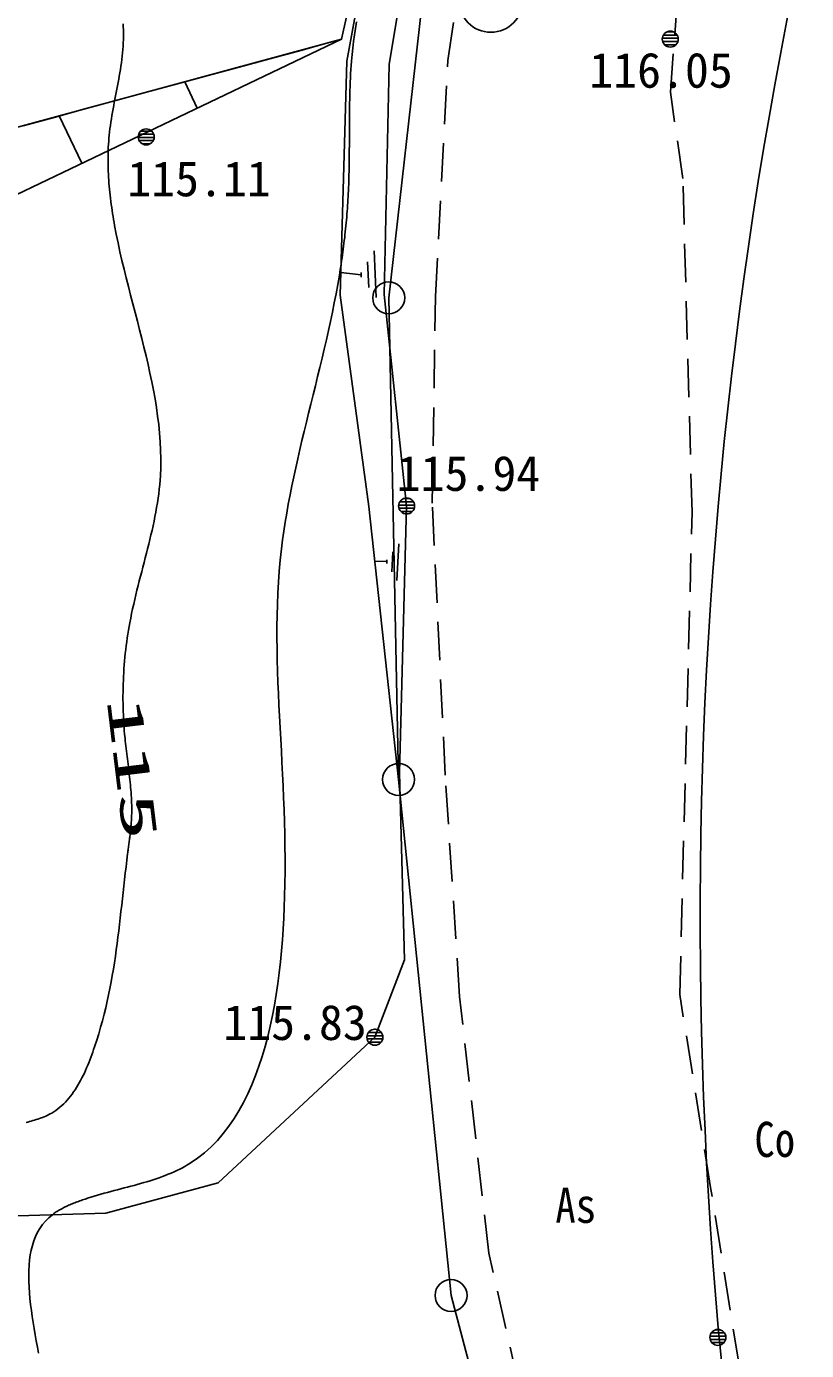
# Model space of a CAD drawing. Units: millimetres, scale not verified. Extents: x -97500 to 97500, y -67309 to 66872.
# Drawn here: x 12122 to 24323, y 15625 to 36335 of the extents above; entities that cross this region are included whole.
import ezdxf
from ezdxf.enums import TextEntityAlignment as Align

# ---------------------------------------------------------------- set-up
doc = ezdxf.new("R2010")
doc.units = ezdxf.units.MM
doc.header["$LTSCALE"] = 500
doc.linetypes.add('DASHED1', pattern=[1.8, 1.2, -0.6])
for name, color, linetype in [('0-4_S-BGD', 7, 'Continuous'), ('0-5_レイヤ5', 2, 'Continuous'), ('0-6_レイヤ6', 6, 'Continuous'), ('0-7_S-BGD-HICN', 7, 'Continuous'), ('0-8_S-BGD-LWCN', 7, 'Continuous'), ('0-9_S-BMK-SRVR', 3, 'Continuous'), ('0-A_S-BMK-ROW', 2, 'Continuous')]:
    doc.layers.add(name, color=color, linetype=linetype)
doc.styles.add('ＭＳ ゴシック', font='')
doc.styles.get('ＭＳ ゴシック').set_extended_font_data('MS Gothic')

msp = doc.modelspace()

# ---------------------------------------------------------------- linework, layer by layer
at = {"layer": '0-4_S-BGD'}
for p, q in [((22138.4, 36250), (22246, 36250)), ((22138.4, 36250), (22246, 36250)), ((22067.8, 36150), (22316.5, 36150)), ((22067.8, 36150), (22316.5, 36150)), ((22072.8, 36100), (22311.5, 36100)), ((22072.8, 36100), (22311.5, 36100)), ((22084.1, 36200), (22300.3, 36200)), ((22084.1, 36200), (22300.3, 36200)), ((22102.6, 36050), (22281.8, 36050)), ((22102.6, 36050), (22281.8, 36050)), ((13869.4, 34600), (14119, 34600)), ((13869.4, 34600), (14119, 34600)), ((13876.7, 34650), (14111.6, 34650)), ((13876.7, 34650), (14111.6, 34650)), ((13910.5, 34700), (14077.9, 34700)), ((13910.5, 34700), (14077.9, 34700)), ((13883, 34550), (14105.3, 34550)), ((13883, 34550), (14105.3, 34550)), ((13929.9, 34500), (14058.5, 34500)), ((13929.9, 34500), (14058.5, 34500)), ((17557.7, 32825.1), (17592.5, 32094.6)), ((17456, 32655.5), (17475.1, 32253.8)), ((17356, 32449.4), (17038.3, 32489.1)), ((17354.2, 32486), (17357.7, 32412.9)), ((17944.1, 28850), (18192.3, 28850)), ((17944.1, 28850), (18192.3, 28850)), ((17948.2, 28800), (18188.1, 28800)), ((17948.2, 28800), (18188.1, 28800)), ((17961.3, 28900), (18175.1, 28900)), ((17961.3, 28900), (18175.1, 28900)), ((18018.8, 28950), (18117.6, 28950)), ((18018.8, 28950), (18117.6, 28950)), ((17976.7, 28750), (18159.7, 28750)), ((17976.7, 28750), (18159.7, 28750)), ((17947.1, 28240.8), (17913.4, 27668.9)), ((17758.7, 27965), (17568.8, 27970.9)), ((17760.4, 27993.6), (17757, 27936.4)), ((17853.7, 28117.2), (17835.2, 27802.7)), ((17449.7, 20550), (17694.7, 20550)), ((17449.7, 20550), (17694.7, 20550)), ((17472, 20600), (17672.3, 20600)), ((17472, 20600), (17672.3, 20600)), ((17565.3, 20650), (17579, 20650)), ((17565.3, 20650), (17579, 20650)), ((17449.8, 20500), (17694.6, 20500)), ((17449.8, 20500), (17694.6, 20500)), ((17472.3, 20450), (17672, 20450)), ((17472.3, 20450), (17672, 20450)), ((22897.3, 15950), (22975, 15950)), ((22897.3, 15950), (22975, 15950)), ((22812.6, 15850), (23059.8, 15850)), ((22812.6, 15850), (23059.8, 15850)), ((22815.1, 15800), (23057.2, 15800)), ((22815.1, 15800), (23057.2, 15800)), ((22831.8, 15900), (23040.5, 15900)), ((22831.8, 15900), (23040.5, 15900)), ((22841.1, 15750), (23031.2, 15750)), ((22841.1, 15750), (23031.2, 15750))]:
    msp.add_line(p, q, dxfattribs=at)
for points in [[(36221.5, 66750), (35299.2, 65646.2), (31333.2, 61226.2), (23471.2, 51828.2), (21694.2, 48654.2), (20307.2, 45918.2), (19149.2, 42808.2), (18441.2, 39653.2), (17792.2, 35740.2), (17714.2, 32142.2), (18068.2, 28835.2), (17957.2, 24659.2), (18036.2, 21736.2), (17572.2, 20525.2), (15122.2, 18250.2), (13364.2, 17775.2), (4584.2, 17506.2), (10279.2, 20275.2), (10774.2, 25568.2), (9495.2, 32311.2), (8986.2, 39455.2)], [(17942.2, 24556.2), (17475.2, 28827.2), (17028.2, 32134.2), (17132.2, 35790.2), (17867.2, 39795.2), (19067.2, 46897.2), (21929.2, 52136.2), (30981.2, 61617.2), (34850.2, 65917.2), (35551.5, 66750)]]:
    msp.add_lwpolyline(points, dxfattribs=at)
at = {"layer": '0-4_S-BGD', "linetype": 'DASHED1'}
for points in [[(30704.2, -15858.8), (28657.2, -10182.8), (26080.2, -3549.8), (24635.2, 456.2), (22825.2, 4951.2), (21338.2, 9267.2), (20216.2, 13337.2), (19352.2, 17150.2), (18897.2, 21164.2), (18671.2, 24623.2), (18469.2, 28877.2), (18518.2, 32111.2), (18711.2, 35803.2), (19281.2, 39568.2), (20151.2, 42552.2), (21176.2, 45537.2), (22547.2, 48311.2), (24451.2, 51387.2), (32050.2, 60639.2), (36028.2, 65163.2), (37387.9, 66750)], [(33178.2, -13916.8), (33069.2, -11872.8), (31479.2, -7256.8), (30849.2, -7229.8), (29629.2, -4150.8), (27585.2, 1579.2), (24075.2, 11235.2), (24378.2, 12249.2), (23272.2, 15369.2), (22822.2, 18177.2), (22339.2, 21196.2), (22532.2, 28739.2), (22388.2, 33955.2), (22193.2, 35307.2), (22355.2, 37469.2), (24088.2, 45013.2), (25023.2, 47753.2), (26856.2, 50005.2), (31081.2, 56231.2), (40414.7, 66750)]]:
    msp.add_lwpolyline(points, dxfattribs=at)
at = {"layer": '0-4_S-BGD'}
for centre in [(22192.2, 36137.2), (13994.2, 34607.2), (18068.2, 28835.2), (17572.2, 20525.2), (22936.2, 15831.2)]:
    msp.add_circle(centre, 125, dxfattribs=at)
for centre, start, end in [((22192.2, 36137.2), 0, 180), ((22192.2, 36137.2), 180, 0), ((13994.2, 34607.2), 0, 180), ((13994.2, 34607.2), 180, 0), ((18068.2, 28835.2), 0, 180), ((18068.2, 28835.2), 180, 0), ((17572.2, 20525.2), 0, 180), ((17572.2, 20525.2), 180, 0), ((22936.2, 15831.2), 0, 180), ((22936.2, 15831.2), 180, 0)]:
    msp.add_arc(centre, 125, start, end, dxfattribs=at)
at = {"layer": '0-5_レイヤ5'}
for p, q in [((14794.1, 35057.2), (14597.4, 35468.8)), ((12989.1, 34195), (12635.1, 34935.9))]:
    msp.add_line(p, q, dxfattribs=at)
for points in [[(28747.2, 58152.2), (23008.4, 51727.5), (20106, 46281.6), (18862.2, 43113.5), (17867.2, 39795.2), (17050.3, 36134.9), (-24756.8, 24781.2), (-54837.8, 38802.2), (-67047.8, 35010.2), (-81409.8, 10517.2), (-85251.8, 358.2)], [(17050.3, 36134.9), (9416.7, 32488.5), (-24893.6, 23190), (-55076.5, 35272.6), (-64848, 32237.8), (-78920, 6855.4), (-41156.6, -12388), (-5052, -26605.9)], [(17050.3, 36134.9), (9416.7, 32488.5), (-24893.6, 23190)], [(12552.5, 34913.4), (13035.1, 35044.5), (13517.6, 35175.5), (14000.1, 35306.6), (14482.6, 35437.6), (14965.1, 35568.6), (15447.7, 35699.7), (15930.2, 35830.7), (16412.7, 35961.8), (16895.2, 36092.8), (17050.3, 36134.9)], [(12070, 34782.4), (12552.5, 34913.4)]]:
    msp.add_lwpolyline(points, dxfattribs=at)
at = {"layer": '0-6_レイヤ6'}
msp.add_arc((95658.8, 22423), 73000, 142.61129, 194.46213, dxfattribs=at)
at = {"layer": '0-7_S-BGD-HICN'}
for points in [[(13633.4, 36378.7), (13635.9, 36329.4), (13637.6, 36280.2), (13638.5, 36231), (13638.6, 36181.9), (13637.6, 36129.7), (13635.6, 36077.6), (13632.7, 36025.5), (13628.8, 35973.6), (13624.1, 35921.7), (13618.7, 35869.9), (13612.5, 35818.1), (13605.7, 35766.4), (13598.3, 35714.7), (13590.4, 35663.2), (13582, 35611.6), (13573.2, 35560.1), (13564, 35508.6), (13554.6, 35457.2), (13545, 35405.7), (13535.2, 35354.3), (13525.2, 35303), (13515.3, 35251.6), (13505.4, 35200.2), (13495.6, 35148.8), (13485.9, 35097.5), (13476.4, 35046.1), (13467.2, 34994.7), (13458.4, 34943.3), (13449.9, 34891.8), (13441.9, 34840.4), (13434.4, 34788.9), (13427.5, 34737.4), (13421.3, 34685.8), (13415.7, 34634.2)], [(13415.7, 34634.2), (13411.3, 34587.4), (13407.6, 34540.7), (13404.4, 34493.9), (13401.8, 34447.1), (13399.8, 34400.2), (13398.4, 34353.3), (13397.5, 34306.4), (13397.1, 34259.4), (13397.3, 34212.4), (13398, 34165.4), (13399.2, 34118.4), (13400.9, 34071.4), (13403, 34024.3), (13405.7, 33977.2), (13408.8, 33930.1), (13412.3, 33883), (13416.2, 33835.9), (13420.6, 33788.7), (13425.4, 33741.6), (13430.6, 33694.4), (13436.1, 33647.3), (13442, 33600.1), (13448.3, 33553), (13454.9, 33505.9), (13461.9, 33458.7), (13469.1, 33411.6), (13476.7, 33364.5), (13484.6, 33317.3), (13492.7, 33270.2), (13501.2, 33223.2), (13527.1, 33086.3), (13555, 32949.5), (13584.6, 32812.9), (13615.8, 32676.5), (13648.2, 32540.1), (13681.7, 32403.9), (13715.9, 32267.9), (13750.8, 32132), (13786, 31996.2)], [(13786, 31996.2), (13821.4, 31860.5), (13856.7, 31725), (13891.6, 31589.5), (13926, 31454.3), (13959.7, 31319.1), (13992.3, 31184), (14023.7, 31049.1), (14053.6, 30914.3), (14081.8, 30779.6), (14108.2, 30645), (14132.3, 30510.5), (14154.1, 30376.1), (14173.3, 30241.8), (14189.7, 30107.7), (14203, 29973.6), (14213, 29839.6), (14219.6, 29705.7), (14222.3, 29571.9), (14221.1, 29438.2), (14215.7, 29304.6), (14205.9, 29171.1), (14198.8, 29099.4), (14190.3, 29027.6), (14180.7, 28955.9), (14169.9, 28884.2), (14158.1, 28812.5), (14145.3, 28740.8), (14131.6, 28669.1), (14117.1, 28597.4), (14101.8, 28525.7), (14085.9, 28454), (14069.3, 28382.3), (14052.3, 28310.5), (14034.7, 28238.7), (14016.8, 28166.9), (13998.6, 28095), (13980.1, 28023.1), (13961.5, 27951.2), (13942.7, 27879.2)], [(13942.7, 27879.2), (13924, 27807.1), (13905.3, 27735), (13886.8, 27662.8), (13868.5, 27590.6), (13850.4, 27518.3), (13832.7, 27445.9), (13815.5, 27373.4), (13798.7, 27300.9), (13782.5, 27228.2), (13767, 27155.5), (13752.2, 27082.6), (13738.2, 27009.7), (13727.4, 26950), (13717.1, 26890.2), (13707.5, 26830.3), (13698.4, 26770.4), (13689.9, 26710.4), (13682, 26650.4), (13674.7, 26590.3), (13668, 26530.2), (13661.8, 26470), (13656.2, 26409.8), (13651.2, 26349.5), (13646.7, 26289.3), (13642.8, 26229), (13639.5, 26168.6), (13636.8, 26108.3), (13634.6, 26047.9), (13633, 25987.5), (13631.9, 25927.1), (13631.5, 25866.7), (13631.5, 25806.3), (13632.2, 25745.8), (13633.4, 25685.4), (13635.2, 25625), (13637.5, 25564.6), (13640.4, 25504.2), (13643.8, 25443.9), (13647.8, 25383.5)], [(13647.8, 25383.5), (13652.3, 25323.2), (13657.4, 25262.9), (13663.1, 25202.6), (13667.2, 25162), (13671.5, 25121.5), (13676.1, 25081), (13680.8, 25040.5), (13685.6, 25000), (13690.5, 24959.5), (13695.5, 24919), (13700.6, 24878.5), (13705.7, 24838.1), (13710.7, 24797.6), (13715.8, 24757.2), (13720.7, 24716.8), (13725.6, 24676.3), (13730.3, 24635.9), (13734.9, 24595.5), (13739.3, 24555.1), (13743.5, 24514.7), (13747.5, 24474.3), (13751.2, 24433.9), (13754.6, 24393.5), (13757.7, 24353.1), (13760.4, 24312.7), (13762.8, 24272.3), (13764.7, 24231.9), (13766.2, 24191.5), (13767.2, 24151.1), (13767.8, 24110.7), (13767.8, 24070.3), (13767.2, 24029.8), (13766.1, 23989.4), (13765.3, 23969.6), (13764.4, 23949.7), (13763.4, 23929.8), (13762.2, 23910), (13760.9, 23890.1), (13759.5, 23870.2)], [(13759.5, 23870.2), (13757.9, 23850.4), (13756.3, 23830.5), (13754.5, 23810.7), (13752.7, 23790.8), (13750.7, 23770.9), (13748.7, 23751.1), (13746.6, 23731.2), (13744.5, 23711.4), (13742.2, 23691.5), (13739.9, 23671.7), (13737.6, 23651.9), (13735.1, 23632), (13732.7, 23612.2), (13730.2, 23592.4), (13727.7, 23572.6), (13725.1, 23552.7), (13722.5, 23532.9), (13719.9, 23513.1), (13717.3, 23493.3), (13714.7, 23473.6), (13712.1, 23453.8), (13709.5, 23434), (13706.9, 23414.2), (13704.4, 23394.5), (13691.5, 23293.4), (13679.2, 23192.6), (13667.3, 23091.9), (13655.8, 22991.4), (13644.5, 22891.1), (13633.4, 22790.8), (13622.4, 22690.7), (13611.4, 22590.7), (13600.2, 22490.8), (13588.9, 22390.9), (13577.3, 22291), (13565.4, 22191.2), (13553, 22091.4), (13540, 21991.5), (13526.4, 21891.6)], [(13526.4, 21891.6), (13512.1, 21791.6), (13497, 21691.6), (13481, 21591.4), (13464, 21491.2), (13446, 21390.8), (13426.8, 21290.2), (13406.3, 21189.5), (13384.5, 21088.5), (13361.2, 20987.4), (13336.5, 20886), (13310.1, 20784.3), (13282, 20682.4), (13252.2, 20580.2), (13220.5, 20477.7), (13186.8, 20374.9), (13172.7, 20333.4), (13158.2, 20291.9), (13143.3, 20250.4), (13128.1, 20209.1), (13112.4, 20167.9), (13096.3, 20126.9), (13079.7, 20086.2), (13062.6, 20045.7), (13045, 20005.7), (13026.8, 19966), (13008.1, 19926.8), (12988.9, 19888.2), (12969, 19850), (12948.5, 19812.6), (12927.3, 19775.7), (12905.5, 19739.7), (12882.9, 19704.3), (12859.7, 19669.9), (12835.7, 19636.3), (12811, 19603.6), (12785.5, 19571.9), (12759.1, 19541.3), (12731.9, 19511.7), (12703.9, 19483.3)], [(12703.9, 19483.3), (12675, 19456.1), (12645.2, 19430.1), (12614.5, 19405.4), (12582.9, 19382.1), (12550.2, 19360.1), (12516.6, 19339.7), (12493.9, 19326.9), (12470.7, 19314.9), (12447.2, 19303.4), (12423.2, 19292.4), (12398.9, 19282), (12374.3, 19272.1), (12349.4, 19262.6), (12324.2, 19253.5), (12298.7, 19244.8), (12273, 19236.5), (12247, 19228.4), (12220.9, 19220.7), (12194.6, 19213.2), (12168.1, 19205.9), (12141.5, 19198.8), (12114.8, 19191.8)]]:
    msp.add_lwpolyline(points, dxfattribs=at)
at = {"layer": '0-8_S-BGD-LWCN', "linetype": 'DASHED1'}
for points in [[(17281.7, 36408.2), (17266, 36305.9), (17251.5, 36203.5), (17238.2, 36101), (17226.1, 35998.3), (17215.5, 35895.4), (17206.2, 35792.3), (17201.1, 35726.8), (17196.5, 35661.3), (17192.5, 35595.7), (17189, 35530), (17185.9, 35464.2), (17183.3, 35398.4), (17181, 35332.5), (17179.1, 35266.6), (17177.5, 35200.6), (17176.3, 35134.6), (17175.2, 35068.5), (17174.4, 35002.4), (17173.8, 34936.2), (17173.3, 34870), (17173, 34803.8), (17172.8, 34737.6), (17172.6, 34671.3), (17172.4, 34605.1), (17172.2, 34538.8), (17172, 34472.5), (17171.6, 34406.3), (17171.2, 34340), (17170.6, 34273.7), (17169.9, 34207.5), (17168.9, 34141.3), (17167.7, 34075.1), (17166.2, 34008.9), (17164.3, 33942.7), (17162.2, 33876.6), (17159.6, 33810.5), (17157.6, 33764.7), (17155.4, 33719), (17152.9, 33673.2)], [(17152.9, 33673.2), (17150.3, 33627.5), (17147.5, 33581.7), (17144.5, 33536), (17141.3, 33490.4), (17137.9, 33444.7), (17134.3, 33399.1), (17130.5, 33353.4), (17126.5, 33307.8), (17122.4, 33262.2), (17118, 33216.6), (17113.5, 33171.1), (17108.7, 33125.5), (17103.8, 33080), (17098.7, 33034.4), (17093.4, 32988.9), (17087.9, 32943.4), (17082.3, 32897.9), (17076.4, 32852.5), (17070.4, 32807), (17064.2, 32761.5), (17057.8, 32716.1), (17051.3, 32670.6), (17044.5, 32625.2), (17037.6, 32579.8), (17030.5, 32534.4), (17023.3, 32489), (17015.8, 32443.6), (16991, 32299.1), (16964.6, 32154.7), (16936.7, 32010.3), (16907.5, 31866.1), (16877, 31721.9), (16845.5, 31577.9), (16813, 31433.9), (16779.6, 31290), (16745.6, 31146.3), (16711.1, 31002.7), (16676.1, 30859.2), (16640.9, 30715.8)], [(16640.9, 30715.8), (16605.5, 30572.5), (16570.1, 30429.4), (16534.8, 30286.4), (16499.7, 30143.6), (16465, 30000.9), (16430.9, 29858.4), (16397.3, 29716.1), (16364.6, 29573.9), (16332.8, 29432), (16302, 29290.1), (16272.4, 29148.5), (16244.1, 29007.1), (16217.3, 28865.9), (16192, 28724.9), (16168.4, 28584), (16146.7, 28443.5), (16127, 28303.1), (16109.4, 28162.9), (16090.5, 27989.1), (16075, 27815.6), (16062.5, 27642.2), (16052.9, 27468.9), (16045.9, 27295.7), (16041.4, 27122.4), (16039.2, 26949), (16039.1, 26775.3), (16040.8, 26601.3), (16044.2, 26426.9), (16049.1, 26252.1), (16055.3, 26076.6), (16062.6, 25900.6), (16070.7, 25723.8), (16079.5, 25546.1), (16088.9, 25367.6), (16098.5, 25188.1), (16108.2, 25007.5), (16117.8, 24825.8), (16127.1, 24642.8), (16135.9, 24458.5)], [(16135.9, 24458.5), (16144, 24272.8), (16151.2, 24085.6), (16157.3, 23896.8), (16162.1, 23706.4), (16165.4, 23514.2), (16167, 23320.2), (16166.7, 23124.3), (16164.3, 22926.4), (16159.7, 22726.4), (16153.9, 22558.1), (16146.2, 22388.6), (16136.5, 22218.2), (16124.7, 22047.3), (16110.5, 21876.3), (16093.8, 21705.3), (16074.5, 21534.8), (16052.4, 21365), (16027.4, 21196.4), (15999.4, 21029.2), (15968.1, 20863.7), (15933.4, 20700.3), (15895.2, 20539.3), (15853.3, 20381.1), (15807.6, 20225.8), (15758, 20074), (15704.2, 19925.8), (15646.1, 19781.7), (15583.7, 19641.9), (15516.6, 19506.8), (15444.8, 19376.7), (15368.2, 19252), (15286.5, 19132.8), (15199.7, 19019.7), (15107.6, 18912.8), (15009.9, 18812.6), (14906.7, 18719.3), (14797.7, 18633.4), (14682.8, 18555), (14561.8, 18484.5)], [(14561.8, 18484.5), (14518.8, 18462.1), (14475.1, 18440.7), (14430.6, 18420.2), (14385.6, 18400.4), (14339.9, 18381.5), (14293.6, 18363.2), (14246.8, 18345.7), (14199.4, 18328.7), (14151.5, 18312.3), (14103.1, 18296.4), (14054.3, 18281), (14005.1, 18266), (13955.4, 18251.3), (13905.4, 18237), (13855.1, 18222.9), (13804.4, 18209), (13753.5, 18195.2), (13702.2, 18181.6), (13650.8, 18168), (13599.2, 18154.4), (13547.4, 18140.8), (13495.4, 18127), (13443.4, 18113.1), (13391.2, 18099), (13339, 18084.6), (13286.8, 18069.9), (13234.6, 18054.8), (13182.4, 18039.4), (13130.2, 18023.4), (13078.1, 18007), (13057.8, 18000.4), (13037.6, 17993.7), (13017.4, 17987), (12997.2, 17980.1), (12977.1, 17973.2), (12957, 17966.1), (12937.1, 17958.9), (12917.2, 17951.5), (12897.4, 17944.1)], [(12897.4, 17944.1), (12877.8, 17936.5), (12858.3, 17928.8), (12838.9, 17920.9), (12819.7, 17912.9), (12800.6, 17904.8), (12781.7, 17896.5), (12763, 17888), (12744.5, 17879.4), (12726.2, 17870.5), (12708.2, 17861.5), (12690.3, 17852.4), (12672.7, 17843), (12655.3, 17833.5), (12638.2, 17823.7), (12621.4, 17813.8), (12604.9, 17803.6), (12588.7, 17793.2), (12572.7, 17782.6), (12557.1, 17771.8), (12541.8, 17760.8), (12526.9, 17749.5), (12470, 17701.6), (12418.7, 17649.9), (12372.7, 17594.7), (12331.8, 17536), (12295.9, 17474.1), (12264.6, 17409), (12237.7, 17341), (12215.2, 17270.1), (12196.7, 17196.5), (12182, 17120.4), (12170.9, 17041.9), (12163.2, 16961.2), (12158.7, 16878.4), (12157.2, 16793.6), (12158.4, 16707.1), (12162.2, 16618.9), (12168.3, 16529.2), (12176.5, 16438.2)], [(12176.5, 16438.2), (12186.6, 16346), (12198.4, 16252.8), (12211.7, 16158.6), (12226.2, 16063.7), (12241.8, 15968.2), (12258.2, 15872.3), (12275.2, 15776), (12292.6, 15679.6), (12310.2, 15583.2)]]:
    msp.add_lwpolyline(points, dxfattribs=at)
at = {"layer": '0-9_S-BMK-SRVR'}
msp.add_circle((19385.2, 36744.2), 500, dxfattribs=at)
at = {"layer": '0-A_S-BMK-ROW'}
msp.add_lwpolyline([(18756.2, 40629.2), (17787.2, 32091.2), (17942.2, 24556.2), (18762.2, 16487.2), (20757.2, 8933.2), (26537.2, -6530.8), (32220.2, -22919.8), (35691.2, -37131.8)], dxfattribs=at)
for centre in [(17787.2, 32091.2), (17942.2, 24556.2), (18762.2, 16487.2)]:
    msp.add_circle(centre, 250, dxfattribs=at)

# ---------------------------------------------------------------- texts
at = {"layer": '0-4_S-BGD', "style": 'ＭＳ ゴシック'}
for s, p in [('116.05', (20924.8, 35212.2)), ('115.11', (13698.5, 33513.8)), ('115.94', (17912.9, 28905.8)), ('115.83', (15200.8, 20317.4))]:
    msp.add_text(s, height=549.9, dxfattribs=at).set_placement(p, align=Align.BOTTOM_LEFT)
at = {"layer": '0-4_S-BGD', "style": 'ＭＳ ゴシック', "width": 0.85}
for s, p in [('Co', (23508, 18487.9)), ('As', (20394.4, 17457.8))]:
    msp.add_text(s, height=549.9, dxfattribs=at).set_placement(p, align=Align.BOTTOM_LEFT)
at = {"layer": '0-7_S-BGD-HICN', "style": 'ＭＳ ゴシック', "width": 2}
msp.add_text('115', height=549.9, rotation=276.912, dxfattribs=at).set_placement((13210.3, 25790.5), align=Align.BOTTOM_LEFT)

doc.saveas('drawing.dxf')
